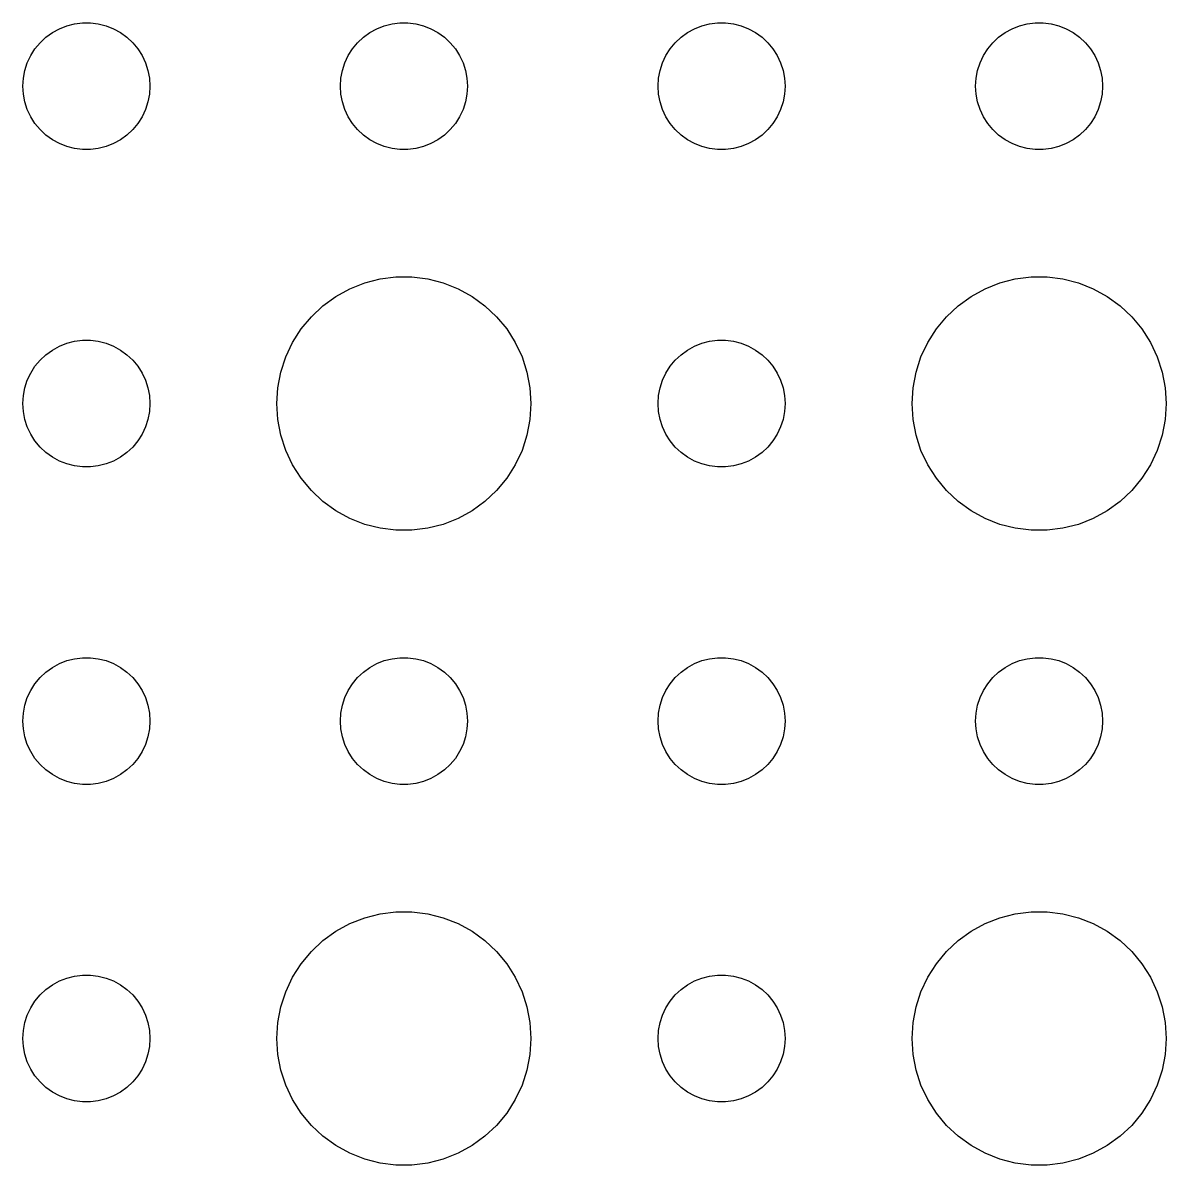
# Model space of a CAD drawing. Header units: metres. Extents: x -112 to 112, y -104 to 104.
# Drawn here: x -84 to -57, y 19.51 to 46.5 of the extents above; entities that cross this region are included whole.
import ezdxf

# ---------------------------------------------------------------- set-up
doc = ezdxf.new("R2010")
doc.units = ezdxf.units.M

msp = doc.modelspace()

# ---------------------------------------------------------------- linework, layer by layer
for p, q in [((-82.9635, 46.4266), (-82.7811, 46.4734)), ((-82.7811, 46.4734), (-82.5942, 46.497)), ((-82.5942, 46.497), (-82.4058, 46.497)), ((-82.4058, 46.497), (-82.2189, 46.4734)), ((-82.2189, 46.4734), (-82.0365, 46.4266)), ((-75.4635, 46.4266), (-75.2811, 46.4734)), ((-75.2811, 46.4734), (-75.0942, 46.497)), ((-75.0942, 46.497), (-74.9058, 46.497)), ((-74.9058, 46.497), (-74.7189, 46.4734)), ((-74.7189, 46.4734), (-74.5365, 46.4266)), ((-67.9635, 46.4266), (-67.7811, 46.4734)), ((-67.7811, 46.4734), (-67.5942, 46.497)), ((-67.5942, 46.497), (-67.4058, 46.497)), ((-67.4058, 46.497), (-67.2189, 46.4734)), ((-67.2189, 46.4734), (-67.0365, 46.4266)), ((-60.4635, 46.4266), (-60.2811, 46.4734)), ((-60.2811, 46.4734), (-60.0942, 46.497)), ((-60.0942, 46.497), (-59.9058, 46.497)), ((-59.9058, 46.497), (-59.7189, 46.4734)), ((-59.7189, 46.4734), (-59.5365, 46.4266)), ((-83.4561, 46.1558), (-83.3037, 46.2665)), ((-83.3037, 46.2665), (-83.1387, 46.3572)), ((-83.1387, 46.3572), (-82.9635, 46.4266)), ((-82.0365, 46.4266), (-81.8613, 46.3572)), ((-81.8613, 46.3572), (-81.6963, 46.2665)), ((-81.6963, 46.2665), (-81.5439, 46.1558)), ((-75.9561, 46.1558), (-75.8037, 46.2665)), ((-75.8037, 46.2665), (-75.6387, 46.3572)), ((-75.6387, 46.3572), (-75.4635, 46.4266)), ((-74.5365, 46.4266), (-74.3613, 46.3572)), ((-74.3613, 46.3572), (-74.1963, 46.2665)), ((-74.1963, 46.2665), (-74.0439, 46.1558)), ((-68.4561, 46.1558), (-68.3037, 46.2665)), ((-68.3037, 46.2665), (-68.1387, 46.3572)), ((-68.1387, 46.3572), (-67.9635, 46.4266)), ((-67.0365, 46.4266), (-66.8613, 46.3572)), ((-66.8613, 46.3572), (-66.6963, 46.2665)), ((-66.6963, 46.2665), (-66.5439, 46.1558)), ((-60.9561, 46.1558), (-60.8037, 46.2665)), ((-60.8037, 46.2665), (-60.6387, 46.3572)), ((-60.6387, 46.3572), (-60.4635, 46.4266)), ((-59.5365, 46.4266), (-59.3613, 46.3572)), ((-59.3613, 46.3572), (-59.1963, 46.2665)), ((-59.1963, 46.2665), (-59.0439, 46.1558)), ((-83.7135, 45.8817), (-83.5934, 46.0268)), ((-83.5934, 46.0268), (-83.4561, 46.1558)), ((-81.5439, 46.1558), (-81.4065, 46.0268)), ((-81.4065, 46.0268), (-81.2865, 45.8817)), ((-76.2135, 45.8817), (-76.0934, 46.0268)), ((-76.0934, 46.0268), (-75.9561, 46.1558)), ((-74.0439, 46.1558), (-73.9065, 46.0268)), ((-73.9065, 46.0268), (-73.7865, 45.8817)), ((-68.7135, 45.8817), (-68.5934, 46.0268)), ((-68.5934, 46.0268), (-68.4561, 46.1558)), ((-66.5439, 46.1558), (-66.4065, 46.0268)), ((-66.4065, 46.0268), (-66.2865, 45.8817)), ((-61.2135, 45.8817), (-61.0934, 46.0268)), ((-61.0934, 46.0268), (-60.9561, 46.1558)), ((-59.0439, 46.1558), (-58.9065, 46.0268)), ((-58.9065, 46.0268), (-58.7865, 45.8817)), ((-83.8947, 45.5522), (-83.8145, 45.7226)), ((-83.8145, 45.7226), (-83.7135, 45.8817)), ((-81.2865, 45.8817), (-81.1855, 45.7226)), ((-81.1855, 45.7226), (-81.1053, 45.5522)), ((-76.3947, 45.5522), (-76.3145, 45.7226)), ((-76.3145, 45.7226), (-76.2135, 45.8817)), ((-73.7865, 45.8817), (-73.6855, 45.7226)), ((-73.6855, 45.7226), (-73.6053, 45.5522)), ((-68.8947, 45.5522), (-68.8145, 45.7226)), ((-68.8145, 45.7226), (-68.7135, 45.8817)), ((-66.2865, 45.8817), (-66.1855, 45.7226)), ((-66.1855, 45.7226), (-66.1053, 45.5522)), ((-61.3947, 45.5522), (-61.3145, 45.7226)), ((-61.3145, 45.7226), (-61.2135, 45.8817)), ((-58.7865, 45.8817), (-58.6855, 45.7226)), ((-58.6855, 45.7226), (-58.6053, 45.5522)), ((-83.9882, 45.188), (-83.9529, 45.373)), ((-83.9529, 45.373), (-83.8947, 45.5522)), ((-81.1053, 45.5522), (-81.0471, 45.373)), ((-81.0471, 45.373), (-81.0118, 45.188)), ((-76.4882, 45.188), (-76.4529, 45.373)), ((-76.4529, 45.373), (-76.3947, 45.5522)), ((-73.6053, 45.5522), (-73.5471, 45.373)), ((-73.5471, 45.373), (-73.5118, 45.188)), ((-68.9882, 45.188), (-68.9529, 45.373)), ((-68.9529, 45.373), (-68.8947, 45.5522)), ((-66.1053, 45.5522), (-66.0471, 45.373)), ((-66.0471, 45.373), (-66.0118, 45.188)), ((-61.4882, 45.188), (-61.4529, 45.373)), ((-61.4529, 45.373), (-61.3947, 45.5522)), ((-58.6053, 45.5522), (-58.5471, 45.373)), ((-58.5471, 45.373), (-58.5118, 45.188)), ((-84, 45), (-83.9882, 45.188)), ((-81.0118, 45.188), (-81, 45)), ((-76.5, 45), (-76.4882, 45.188)), ((-73.5118, 45.188), (-73.5, 45)), ((-69, 45), (-68.9882, 45.188)), ((-66.0118, 45.188), (-66, 45)), ((-61.5, 45), (-61.4882, 45.188)), ((-58.5118, 45.188), (-58.5, 45)), ((-83.9882, 44.812), (-84, 45)), ((-81, 45), (-81.0118, 44.812)), ((-76.4882, 44.812), (-76.5, 45)), ((-73.5, 45), (-73.5118, 44.812)), ((-68.9882, 44.812), (-69, 45)), ((-66, 45), (-66.0118, 44.812)), ((-61.4882, 44.812), (-61.5, 45)), ((-58.5, 45), (-58.5118, 44.812)), ((-83.9529, 44.627), (-83.9882, 44.812)), ((-83.8947, 44.4478), (-83.9529, 44.627)), ((-81.0471, 44.627), (-81.1053, 44.4478)), ((-81.0118, 44.812), (-81.0471, 44.627)), ((-76.4529, 44.627), (-76.4882, 44.812)), ((-76.3947, 44.4478), (-76.4529, 44.627)), ((-73.5471, 44.627), (-73.6053, 44.4478)), ((-73.5118, 44.812), (-73.5471, 44.627)), ((-68.9529, 44.627), (-68.9882, 44.812)), ((-68.8947, 44.4478), (-68.9529, 44.627)), ((-66.0471, 44.627), (-66.1053, 44.4478)), ((-66.0118, 44.812), (-66.0471, 44.627)), ((-61.4529, 44.627), (-61.4882, 44.812)), ((-61.3947, 44.4478), (-61.4529, 44.627)), ((-58.5471, 44.627), (-58.6053, 44.4478)), ((-58.5118, 44.812), (-58.5471, 44.627)), ((-83.8145, 44.2774), (-83.8947, 44.4478)), ((-81.1053, 44.4478), (-81.1855, 44.2774)), ((-76.3145, 44.2774), (-76.3947, 44.4478)), ((-73.6053, 44.4478), (-73.6855, 44.2774)), ((-68.8145, 44.2774), (-68.8947, 44.4478)), ((-66.1053, 44.4478), (-66.1855, 44.2774)), ((-61.3145, 44.2774), (-61.3947, 44.4478)), ((-58.6053, 44.4478), (-58.6855, 44.2774)), ((-83.7135, 44.1183), (-83.8145, 44.2774)), ((-83.5934, 43.9732), (-83.7135, 44.1183)), ((-81.2865, 44.1183), (-81.4065, 43.9732)), ((-81.1855, 44.2774), (-81.2865, 44.1183)), ((-76.2135, 44.1183), (-76.3145, 44.2774)), ((-76.0934, 43.9732), (-76.2135, 44.1183)), ((-73.7865, 44.1183), (-73.9065, 43.9732)), ((-73.6855, 44.2774), (-73.7865, 44.1183)), ((-68.7135, 44.1183), (-68.8145, 44.2774)), ((-68.5934, 43.9732), (-68.7135, 44.1183)), ((-66.2865, 44.1183), (-66.4065, 43.9732)), ((-66.1855, 44.2774), (-66.2865, 44.1183)), ((-61.2135, 44.1183), (-61.3145, 44.2774)), ((-61.0934, 43.9732), (-61.2135, 44.1183)), ((-58.7865, 44.1183), (-58.9065, 43.9732)), ((-58.6855, 44.2774), (-58.7865, 44.1183)), ((-83.4561, 43.8442), (-83.5934, 43.9732)), ((-83.3037, 43.7335), (-83.4561, 43.8442)), ((-81.5439, 43.8442), (-81.6963, 43.7335)), ((-81.4065, 43.9732), (-81.5439, 43.8442)), ((-75.9561, 43.8442), (-76.0934, 43.9732)), ((-75.8037, 43.7335), (-75.9561, 43.8442)), ((-74.0439, 43.8442), (-74.1963, 43.7335)), ((-73.9065, 43.9732), (-74.0439, 43.8442)), ((-68.4561, 43.8442), (-68.5934, 43.9732)), ((-68.3037, 43.7335), (-68.4561, 43.8442)), ((-66.5439, 43.8442), (-66.6963, 43.7335)), ((-66.4065, 43.9732), (-66.5439, 43.8442)), ((-60.9561, 43.8442), (-61.0934, 43.9732)), ((-60.8037, 43.7335), (-60.9561, 43.8442)), ((-59.0439, 43.8442), (-59.1963, 43.7335)), ((-58.9065, 43.9732), (-59.0439, 43.8442)), ((-83.1387, 43.6428), (-83.3037, 43.7335)), ((-82.9635, 43.5734), (-83.1387, 43.6428)), ((-82.7811, 43.5266), (-82.9635, 43.5734)), ((-82.5942, 43.503), (-82.7811, 43.5266)), ((-82.4058, 43.503), (-82.5942, 43.503)), ((-82.2189, 43.5266), (-82.4058, 43.503)), ((-82.0365, 43.5734), (-82.2189, 43.5266)), ((-81.8613, 43.6428), (-82.0365, 43.5734)), ((-81.6963, 43.7335), (-81.8613, 43.6428)), ((-75.6387, 43.6428), (-75.8037, 43.7335)), ((-75.4635, 43.5734), (-75.6387, 43.6428)), ((-75.2811, 43.5266), (-75.4635, 43.5734)), ((-75.0942, 43.503), (-75.2811, 43.5266)), ((-74.9058, 43.503), (-75.0942, 43.503)), ((-74.7189, 43.5266), (-74.9058, 43.503)), ((-74.5365, 43.5734), (-74.7189, 43.5266)), ((-74.3613, 43.6428), (-74.5365, 43.5734)), ((-74.1963, 43.7335), (-74.3613, 43.6428)), ((-68.1387, 43.6428), (-68.3037, 43.7335)), ((-67.9635, 43.5734), (-68.1387, 43.6428)), ((-67.7811, 43.5266), (-67.9635, 43.5734)), ((-67.5942, 43.503), (-67.7811, 43.5266)), ((-67.4058, 43.503), (-67.5942, 43.503)), ((-67.2189, 43.5266), (-67.4058, 43.503)), ((-67.0365, 43.5734), (-67.2189, 43.5266)), ((-66.8613, 43.6428), (-67.0365, 43.5734)), ((-66.6963, 43.7335), (-66.8613, 43.6428)), ((-60.6387, 43.6428), (-60.8037, 43.7335)), ((-60.4635, 43.5734), (-60.6387, 43.6428)), ((-60.2811, 43.5266), (-60.4635, 43.5734)), ((-60.0942, 43.503), (-60.2811, 43.5266)), ((-59.9058, 43.503), (-60.0942, 43.503)), ((-59.7189, 43.5266), (-59.9058, 43.503)), ((-59.5365, 43.5734), (-59.7189, 43.5266)), ((-59.3613, 43.6428), (-59.5365, 43.5734)), ((-59.1963, 43.7335), (-59.3613, 43.6428)), ((-76.2773, 40.2145), (-75.927, 40.3532)), ((-75.927, 40.3532), (-75.5621, 40.4469)), ((-75.5621, 40.4469), (-75.1884, 40.4941)), ((-75.1884, 40.4941), (-74.8116, 40.4941)), ((-74.8116, 40.4941), (-74.4379, 40.4469)), ((-74.4379, 40.4469), (-74.073, 40.3532)), ((-74.073, 40.3532), (-73.7227, 40.2145)), ((-61.2773, 40.2145), (-60.927, 40.3532)), ((-60.927, 40.3532), (-60.5621, 40.4469)), ((-60.5621, 40.4469), (-60.1884, 40.4941)), ((-60.1884, 40.4941), (-59.8116, 40.4941)), ((-59.8116, 40.4941), (-59.4379, 40.4469)), ((-59.4379, 40.4469), (-59.0729, 40.3532)), ((-59.0729, 40.3532), (-58.7227, 40.2145)), ((-76.9123, 39.8115), (-76.6075, 40.033)), ((-76.6075, 40.033), (-76.2773, 40.2145)), ((-73.7227, 40.2145), (-73.3925, 40.033)), ((-73.3925, 40.033), (-73.0877, 39.8115)), ((-61.9123, 39.8115), (-61.6075, 40.033)), ((-61.6075, 40.033), (-61.2773, 40.2145)), ((-58.7227, 40.2145), (-58.3925, 40.033)), ((-58.3925, 40.033), (-58.0877, 39.8115)), ((-77.1869, 39.5536), (-76.9123, 39.8115)), ((-73.0877, 39.8115), (-72.8131, 39.5536)), ((-62.1869, 39.5536), (-61.9123, 39.8115)), ((-58.0877, 39.8115), (-57.8131, 39.5536)), ((-77.427, 39.2634), (-77.1869, 39.5536)), ((-72.8131, 39.5536), (-72.573, 39.2634)), ((-62.427, 39.2634), (-62.1869, 39.5536)), ((-57.8131, 39.5536), (-57.5729, 39.2634)), ((-77.6289, 38.9453), (-77.427, 39.2634)), ((-72.573, 39.2634), (-72.3711, 38.9453)), ((-62.6289, 38.9453), (-62.427, 39.2634)), ((-57.5729, 39.2634), (-57.3711, 38.9453)), ((-83.1387, 38.8572), (-82.9635, 38.9266)), ((-82.9635, 38.9266), (-82.7811, 38.9734)), ((-82.7811, 38.9734), (-82.5942, 38.997)), ((-82.5942, 38.997), (-82.4058, 38.997)), ((-82.4058, 38.997), (-82.2189, 38.9734)), ((-82.2189, 38.9734), (-82.0365, 38.9266)), ((-82.0365, 38.9266), (-81.8613, 38.8572)), ((-77.7893, 38.6044), (-77.6289, 38.9453)), ((-72.3711, 38.9453), (-72.2107, 38.6044)), ((-68.1387, 38.8572), (-67.9635, 38.9266)), ((-67.9635, 38.9266), (-67.7811, 38.9734)), ((-67.7811, 38.9734), (-67.5942, 38.997)), ((-67.5942, 38.997), (-67.4058, 38.997)), ((-67.4058, 38.997), (-67.2189, 38.9734)), ((-67.2189, 38.9734), (-67.0365, 38.9266)), ((-67.0365, 38.9266), (-66.8613, 38.8572)), ((-62.7893, 38.6044), (-62.6289, 38.9453)), ((-57.3711, 38.9453), (-57.2107, 38.6044)), ((-83.5934, 38.5268), (-83.4561, 38.6558)), ((-83.4561, 38.6558), (-83.3037, 38.7665)), ((-83.3037, 38.7665), (-83.1387, 38.8572)), ((-81.8613, 38.8572), (-81.6963, 38.7665)), ((-81.6963, 38.7665), (-81.5439, 38.6558)), ((-81.5439, 38.6558), (-81.4065, 38.5268)), ((-68.5934, 38.5268), (-68.4561, 38.6558)), ((-68.4561, 38.6558), (-68.3037, 38.7665)), ((-68.3037, 38.7665), (-68.1387, 38.8572)), ((-66.8613, 38.8572), (-66.6963, 38.7665)), ((-66.6963, 38.7665), (-66.5439, 38.6558)), ((-66.5439, 38.6558), (-66.4065, 38.5268)), ((-83.8145, 38.2226), (-83.7135, 38.3817)), ((-83.7135, 38.3817), (-83.5934, 38.5268)), ((-81.4065, 38.5268), (-81.2865, 38.3817)), ((-81.2865, 38.3817), (-81.1855, 38.2226)), ((-77.9057, 38.2461), (-77.7893, 38.6044)), ((-72.2107, 38.6044), (-72.0943, 38.2461)), ((-68.8145, 38.2226), (-68.7135, 38.3817)), ((-68.7135, 38.3817), (-68.5934, 38.5268)), ((-66.4065, 38.5268), (-66.2865, 38.3817)), ((-66.2865, 38.3817), (-66.1855, 38.2226)), ((-62.9057, 38.2461), (-62.7893, 38.6044)), ((-57.2107, 38.6044), (-57.0942, 38.2461)), ((-83.8947, 38.0522), (-83.8145, 38.2226)), ((-81.1855, 38.2226), (-81.1053, 38.0522)), ((-77.9763, 37.876), (-77.9057, 38.2461)), ((-72.0943, 38.2461), (-72.0237, 37.876)), ((-68.8947, 38.0522), (-68.8145, 38.2226)), ((-66.1855, 38.2226), (-66.1053, 38.0522)), ((-62.9763, 37.876), (-62.9057, 38.2461)), ((-57.0942, 38.2461), (-57.0237, 37.876)), ((-83.9882, 37.688), (-83.9529, 37.873)), ((-83.9529, 37.873), (-83.8947, 38.0522)), ((-81.1053, 38.0522), (-81.0471, 37.873)), ((-81.0471, 37.873), (-81.0118, 37.688)), ((-78, 37.5), (-77.9763, 37.876)), ((-72.0237, 37.876), (-72, 37.5)), ((-68.9882, 37.688), (-68.9529, 37.873)), ((-68.9529, 37.873), (-68.8947, 38.0522)), ((-66.1053, 38.0522), (-66.0471, 37.873)), ((-66.0471, 37.873), (-66.0118, 37.688)), ((-63, 37.5), (-62.9763, 37.876)), ((-57.0237, 37.876), (-57, 37.5)), ((-84, 37.5), (-83.9882, 37.688)), ((-81.0118, 37.688), (-81, 37.5)), ((-69, 37.5), (-68.9882, 37.688)), ((-66.0118, 37.688), (-66, 37.5)), ((-83.9882, 37.312), (-84, 37.5)), ((-83.9529, 37.127), (-83.9882, 37.312)), ((-81.0118, 37.312), (-81.0471, 37.127)), ((-81, 37.5), (-81.0118, 37.312)), ((-77.9763, 37.124), (-78, 37.5)), ((-72, 37.5), (-72.0237, 37.124)), ((-68.9882, 37.312), (-69, 37.5)), ((-68.9529, 37.127), (-68.9882, 37.312)), ((-66.0118, 37.312), (-66.0471, 37.127)), ((-66, 37.5), (-66.0118, 37.312)), ((-62.9763, 37.124), (-63, 37.5)), ((-57, 37.5), (-57.0237, 37.124)), ((-83.8947, 36.9478), (-83.9529, 37.127)), ((-81.0471, 37.127), (-81.1053, 36.9478)), ((-77.9057, 36.7539), (-77.9763, 37.124)), ((-72.0237, 37.124), (-72.0943, 36.7539)), ((-68.8947, 36.9478), (-68.9529, 37.127)), ((-66.0471, 37.127), (-66.1053, 36.9478)), ((-62.9057, 36.7539), (-62.9763, 37.124)), ((-57.0237, 37.124), (-57.0942, 36.7539)), ((-83.8145, 36.7774), (-83.8947, 36.9478)), ((-83.7135, 36.6183), (-83.8145, 36.7774)), ((-81.1855, 36.7774), (-81.2865, 36.6183)), ((-81.1053, 36.9478), (-81.1855, 36.7774)), ((-77.7893, 36.3956), (-77.9057, 36.7539)), ((-72.0943, 36.7539), (-72.2107, 36.3956)), ((-68.8145, 36.7774), (-68.8947, 36.9478)), ((-68.7135, 36.6183), (-68.8145, 36.7774)), ((-66.1855, 36.7774), (-66.2865, 36.6183)), ((-66.1053, 36.9478), (-66.1855, 36.7774)), ((-62.7893, 36.3956), (-62.9057, 36.7539)), ((-57.0942, 36.7539), (-57.2107, 36.3956)), ((-83.5934, 36.4732), (-83.7135, 36.6183)), ((-83.4561, 36.3442), (-83.5934, 36.4732)), ((-81.4065, 36.4732), (-81.5439, 36.3442)), ((-81.2865, 36.6183), (-81.4065, 36.4732)), ((-68.5934, 36.4732), (-68.7135, 36.6183)), ((-68.4561, 36.3442), (-68.5934, 36.4732)), ((-66.4065, 36.4732), (-66.5439, 36.3442)), ((-66.2865, 36.6183), (-66.4065, 36.4732)), ((-83.3037, 36.2335), (-83.4561, 36.3442)), ((-83.1387, 36.1428), (-83.3037, 36.2335)), ((-81.6963, 36.2335), (-81.8613, 36.1428)), ((-81.5439, 36.3442), (-81.6963, 36.2335)), ((-77.6289, 36.0547), (-77.7893, 36.3956)), ((-72.2107, 36.3956), (-72.3711, 36.0547)), ((-68.3037, 36.2335), (-68.4561, 36.3442)), ((-68.1387, 36.1428), (-68.3037, 36.2335)), ((-66.6963, 36.2335), (-66.8613, 36.1428)), ((-66.5439, 36.3442), (-66.6963, 36.2335)), ((-62.6289, 36.0547), (-62.7893, 36.3956)), ((-57.2107, 36.3956), (-57.3711, 36.0547)), ((-82.9635, 36.0734), (-83.1387, 36.1428)), ((-82.7811, 36.0266), (-82.9635, 36.0734)), ((-82.5942, 36.003), (-82.7811, 36.0266)), ((-82.4058, 36.003), (-82.5942, 36.003)), ((-82.2189, 36.0266), (-82.4058, 36.003)), ((-82.0365, 36.0734), (-82.2189, 36.0266)), ((-81.8613, 36.1428), (-82.0365, 36.0734)), ((-77.427, 35.7366), (-77.6289, 36.0547)), ((-72.3711, 36.0547), (-72.573, 35.7366)), ((-67.9635, 36.0734), (-68.1387, 36.1428)), ((-67.7811, 36.0266), (-67.9635, 36.0734)), ((-67.5942, 36.003), (-67.7811, 36.0266)), ((-67.4058, 36.003), (-67.5942, 36.003)), ((-67.2189, 36.0266), (-67.4058, 36.003)), ((-67.0365, 36.0734), (-67.2189, 36.0266)), ((-66.8613, 36.1428), (-67.0365, 36.0734)), ((-62.427, 35.7366), (-62.6289, 36.0547)), ((-57.3711, 36.0547), (-57.5729, 35.7366)), ((-77.1869, 35.4464), (-77.427, 35.7366)), ((-72.573, 35.7366), (-72.8131, 35.4464)), ((-62.1869, 35.4464), (-62.427, 35.7366)), ((-57.5729, 35.7366), (-57.8131, 35.4464)), ((-76.9123, 35.1885), (-77.1869, 35.4464)), ((-72.8131, 35.4464), (-73.0877, 35.1885)), ((-61.9123, 35.1885), (-62.1869, 35.4464)), ((-57.8131, 35.4464), (-58.0877, 35.1885)), ((-76.6075, 34.967), (-76.9123, 35.1885)), ((-73.0877, 35.1885), (-73.3925, 34.967)), ((-61.6075, 34.967), (-61.9123, 35.1885)), ((-58.0877, 35.1885), (-58.3925, 34.967)), ((-76.2773, 34.7855), (-76.6075, 34.967)), ((-73.3925, 34.967), (-73.7227, 34.7855)), ((-61.2773, 34.7855), (-61.6075, 34.967)), ((-58.3925, 34.967), (-58.7227, 34.7855)), ((-75.927, 34.6468), (-76.2773, 34.7855)), ((-75.5621, 34.5531), (-75.927, 34.6468)), ((-74.073, 34.6468), (-74.4379, 34.5531)), ((-73.7227, 34.7855), (-74.073, 34.6468)), ((-60.927, 34.6468), (-61.2773, 34.7855)), ((-60.5621, 34.5531), (-60.927, 34.6468)), ((-59.0729, 34.6468), (-59.4379, 34.5531)), ((-58.7227, 34.7855), (-59.0729, 34.6468)), ((-75.1884, 34.5059), (-75.5621, 34.5531)), ((-74.8116, 34.5059), (-75.1884, 34.5059)), ((-74.4379, 34.5531), (-74.8116, 34.5059)), ((-60.1884, 34.5059), (-60.5621, 34.5531)), ((-59.8116, 34.5059), (-60.1884, 34.5059)), ((-59.4379, 34.5531), (-59.8116, 34.5059)), ((-83.3037, 31.2665), (-83.1387, 31.3572)), ((-83.1387, 31.3572), (-82.9635, 31.4266)), ((-82.9635, 31.4266), (-82.7811, 31.4734)), ((-82.7811, 31.4734), (-82.5942, 31.497)), ((-82.5942, 31.497), (-82.4058, 31.497)), ((-82.4058, 31.497), (-82.2189, 31.4734)), ((-82.2189, 31.4734), (-82.0365, 31.4266)), ((-82.0365, 31.4266), (-81.8613, 31.3572)), ((-81.8613, 31.3572), (-81.6963, 31.2665)), ((-75.8037, 31.2665), (-75.6387, 31.3572)), ((-75.6387, 31.3572), (-75.4635, 31.4266)), ((-75.4635, 31.4266), (-75.2811, 31.4734)), ((-75.2811, 31.4734), (-75.0942, 31.497)), ((-75.0942, 31.497), (-74.9058, 31.497)), ((-74.9058, 31.497), (-74.7189, 31.4734)), ((-74.7189, 31.4734), (-74.5365, 31.4266)), ((-74.5365, 31.4266), (-74.3613, 31.3572)), ((-74.3613, 31.3572), (-74.1963, 31.2665)), ((-68.3037, 31.2665), (-68.1387, 31.3572)), ((-68.1387, 31.3572), (-67.9635, 31.4266)), ((-67.9635, 31.4266), (-67.7811, 31.4734)), ((-67.7811, 31.4734), (-67.5942, 31.497)), ((-67.5942, 31.497), (-67.4058, 31.497)), ((-67.4058, 31.497), (-67.2189, 31.4734)), ((-67.2189, 31.4734), (-67.0365, 31.4266)), ((-67.0365, 31.4266), (-66.8613, 31.3572)), ((-66.8613, 31.3572), (-66.6963, 31.2665)), ((-60.8037, 31.2665), (-60.6387, 31.3572)), ((-60.6387, 31.3572), (-60.4635, 31.4266)), ((-60.4635, 31.4266), (-60.2811, 31.4734)), ((-60.2811, 31.4734), (-60.0942, 31.497)), ((-60.0942, 31.497), (-59.9058, 31.497)), ((-59.9058, 31.497), (-59.7189, 31.4734)), ((-59.7189, 31.4734), (-59.5365, 31.4266)), ((-59.5365, 31.4266), (-59.3613, 31.3572)), ((-59.3613, 31.3572), (-59.1963, 31.2665)), ((-83.5934, 31.0268), (-83.4561, 31.1558)), ((-83.4561, 31.1558), (-83.3037, 31.2665)), ((-81.6963, 31.2665), (-81.5439, 31.1558)), ((-81.5439, 31.1558), (-81.4065, 31.0268)), ((-76.0934, 31.0268), (-75.9561, 31.1558)), ((-75.9561, 31.1558), (-75.8037, 31.2665)), ((-74.1963, 31.2665), (-74.0439, 31.1558)), ((-74.0439, 31.1558), (-73.9065, 31.0268)), ((-68.5934, 31.0268), (-68.4561, 31.1558)), ((-68.4561, 31.1558), (-68.3037, 31.2665)), ((-66.6963, 31.2665), (-66.5439, 31.1558)), ((-66.5439, 31.1558), (-66.4065, 31.0268)), ((-61.0934, 31.0268), (-60.9561, 31.1558)), ((-60.9561, 31.1558), (-60.8037, 31.2665)), ((-59.1963, 31.2665), (-59.0439, 31.1558)), ((-59.0439, 31.1558), (-58.9065, 31.0268)), ((-83.8145, 30.7226), (-83.7135, 30.8817)), ((-83.7135, 30.8817), (-83.5934, 31.0268)), ((-81.4065, 31.0268), (-81.2865, 30.8817)), ((-81.2865, 30.8817), (-81.1855, 30.7226)), ((-76.3145, 30.7226), (-76.2135, 30.8817)), ((-76.2135, 30.8817), (-76.0934, 31.0268)), ((-73.9065, 31.0268), (-73.7865, 30.8817)), ((-73.7865, 30.8817), (-73.6855, 30.7226)), ((-68.8145, 30.7226), (-68.7135, 30.8817)), ((-68.7135, 30.8817), (-68.5934, 31.0268)), ((-66.4065, 31.0268), (-66.2865, 30.8817)), ((-66.2865, 30.8817), (-66.1855, 30.7226)), ((-61.3145, 30.7226), (-61.2135, 30.8817)), ((-61.2135, 30.8817), (-61.0934, 31.0268)), ((-58.9065, 31.0268), (-58.7865, 30.8817)), ((-58.7865, 30.8817), (-58.6855, 30.7226)), ((-83.9529, 30.373), (-83.8947, 30.5522)), ((-83.8947, 30.5522), (-83.8145, 30.7226)), ((-81.1855, 30.7226), (-81.1053, 30.5522)), ((-81.1053, 30.5522), (-81.0471, 30.373)), ((-76.4529, 30.373), (-76.3947, 30.5522)), ((-76.3947, 30.5522), (-76.3145, 30.7226)), ((-73.6855, 30.7226), (-73.6053, 30.5522)), ((-73.6053, 30.5522), (-73.5471, 30.373)), ((-68.9529, 30.373), (-68.8947, 30.5522)), ((-68.8947, 30.5522), (-68.8145, 30.7226)), ((-66.1855, 30.7226), (-66.1053, 30.5522)), ((-66.1053, 30.5522), (-66.0471, 30.373)), ((-61.4529, 30.373), (-61.3947, 30.5522)), ((-61.3947, 30.5522), (-61.3145, 30.7226)), ((-58.6855, 30.7226), (-58.6053, 30.5522)), ((-58.6053, 30.5522), (-58.5471, 30.373)), ((-83.9882, 30.188), (-83.9529, 30.373)), ((-81.0471, 30.373), (-81.0118, 30.188)), ((-76.4882, 30.188), (-76.4529, 30.373)), ((-73.5471, 30.373), (-73.5118, 30.188)), ((-68.9882, 30.188), (-68.9529, 30.373)), ((-66.0471, 30.373), (-66.0118, 30.188)), ((-61.4882, 30.188), (-61.4529, 30.373)), ((-58.5471, 30.373), (-58.5118, 30.188)), ((-84, 30), (-83.9882, 30.188)), ((-83.9882, 29.812), (-84, 30)), ((-81.0118, 30.188), (-81, 30)), ((-81, 30), (-81.0118, 29.812)), ((-76.5, 30), (-76.4882, 30.188)), ((-76.4882, 29.812), (-76.5, 30)), ((-73.5118, 30.188), (-73.5, 30)), ((-73.5, 30), (-73.5118, 29.812)), ((-69, 30), (-68.9882, 30.188)), ((-68.9882, 29.812), (-69, 30)), ((-66.0118, 30.188), (-66, 30)), ((-66, 30), (-66.0118, 29.812)), ((-61.5, 30), (-61.4882, 30.188)), ((-61.4882, 29.812), (-61.5, 30)), ((-58.5118, 30.188), (-58.5, 30)), ((-58.5, 30), (-58.5118, 29.812)), ((-83.9529, 29.627), (-83.9882, 29.812)), ((-81.0118, 29.812), (-81.0471, 29.627)), ((-76.4529, 29.627), (-76.4882, 29.812)), ((-73.5118, 29.812), (-73.5471, 29.627)), ((-68.9529, 29.627), (-68.9882, 29.812)), ((-66.0118, 29.812), (-66.0471, 29.627)), ((-61.4529, 29.627), (-61.4882, 29.812)), ((-58.5118, 29.812), (-58.5471, 29.627)), ((-83.8947, 29.4478), (-83.9529, 29.627)), ((-83.8145, 29.2774), (-83.8947, 29.4478)), ((-81.1053, 29.4478), (-81.1855, 29.2774)), ((-81.0471, 29.627), (-81.1053, 29.4478)), ((-76.3947, 29.4478), (-76.4529, 29.627)), ((-76.3145, 29.2774), (-76.3947, 29.4478)), ((-73.6053, 29.4478), (-73.6855, 29.2774)), ((-73.5471, 29.627), (-73.6053, 29.4478)), ((-68.8947, 29.4478), (-68.9529, 29.627)), ((-68.8145, 29.2774), (-68.8947, 29.4478)), ((-66.1053, 29.4478), (-66.1855, 29.2774)), ((-66.0471, 29.627), (-66.1053, 29.4478)), ((-61.3947, 29.4478), (-61.4529, 29.627)), ((-61.3145, 29.2774), (-61.3947, 29.4478)), ((-58.6053, 29.4478), (-58.6855, 29.2774)), ((-58.5471, 29.627), (-58.6053, 29.4478)), ((-83.7135, 29.1183), (-83.8145, 29.2774)), ((-81.1855, 29.2774), (-81.2865, 29.1183)), ((-76.2135, 29.1183), (-76.3145, 29.2774)), ((-73.6855, 29.2774), (-73.7865, 29.1183)), ((-68.7135, 29.1183), (-68.8145, 29.2774)), ((-66.1855, 29.2774), (-66.2865, 29.1183)), ((-61.2135, 29.1183), (-61.3145, 29.2774)), ((-58.6855, 29.2774), (-58.7865, 29.1183)), ((-83.5934, 28.9732), (-83.7135, 29.1183)), ((-83.4561, 28.8442), (-83.5934, 28.9732)), ((-81.4065, 28.9732), (-81.5439, 28.8442)), ((-81.2865, 29.1183), (-81.4065, 28.9732)), ((-76.0934, 28.9732), (-76.2135, 29.1183)), ((-75.9561, 28.8442), (-76.0934, 28.9732)), ((-73.9065, 28.9732), (-74.0439, 28.8442)), ((-73.7865, 29.1183), (-73.9065, 28.9732)), ((-68.5934, 28.9732), (-68.7135, 29.1183)), ((-68.4561, 28.8442), (-68.5934, 28.9732)), ((-66.4065, 28.9732), (-66.5439, 28.8442)), ((-66.2865, 29.1183), (-66.4065, 28.9732)), ((-61.0934, 28.9732), (-61.2135, 29.1183)), ((-60.9561, 28.8442), (-61.0934, 28.9732)), ((-58.9065, 28.9732), (-59.0439, 28.8442)), ((-58.7865, 29.1183), (-58.9065, 28.9732)), ((-83.3037, 28.7335), (-83.4561, 28.8442)), ((-83.1387, 28.6427), (-83.3037, 28.7335)), ((-82.9635, 28.5734), (-83.1387, 28.6427)), ((-81.8613, 28.6427), (-82.0365, 28.5734)), ((-81.6963, 28.7335), (-81.8613, 28.6427)), ((-81.5439, 28.8442), (-81.6963, 28.7335)), ((-75.8037, 28.7335), (-75.9561, 28.8442)), ((-75.6387, 28.6427), (-75.8037, 28.7335)), ((-75.4635, 28.5734), (-75.6387, 28.6427)), ((-74.3613, 28.6427), (-74.5365, 28.5734)), ((-74.1963, 28.7335), (-74.3613, 28.6427)), ((-74.0439, 28.8442), (-74.1963, 28.7335)), ((-68.3037, 28.7335), (-68.4561, 28.8442)), ((-68.1387, 28.6427), (-68.3037, 28.7335)), ((-67.9635, 28.5734), (-68.1387, 28.6427)), ((-66.8613, 28.6427), (-67.0365, 28.5734)), ((-66.6963, 28.7335), (-66.8613, 28.6427)), ((-66.5439, 28.8442), (-66.6963, 28.7335)), ((-60.8037, 28.7335), (-60.9561, 28.8442)), ((-60.6387, 28.6427), (-60.8037, 28.7335)), ((-60.4635, 28.5734), (-60.6387, 28.6427)), ((-59.3613, 28.6427), (-59.5365, 28.5734)), ((-59.1963, 28.7335), (-59.3613, 28.6427)), ((-59.0439, 28.8442), (-59.1963, 28.7335)), ((-82.7811, 28.5266), (-82.9635, 28.5734)), ((-82.5942, 28.503), (-82.7811, 28.5266)), ((-82.4058, 28.503), (-82.5942, 28.503)), ((-82.2189, 28.5266), (-82.4058, 28.503)), ((-82.0365, 28.5734), (-82.2189, 28.5266)), ((-75.2811, 28.5266), (-75.4635, 28.5734)), ((-75.0942, 28.503), (-75.2811, 28.5266)), ((-74.9058, 28.503), (-75.0942, 28.503)), ((-74.7189, 28.5266), (-74.9058, 28.503)), ((-74.5365, 28.5734), (-74.7189, 28.5266)), ((-67.7811, 28.5266), (-67.9635, 28.5734)), ((-67.5942, 28.503), (-67.7811, 28.5266)), ((-67.4058, 28.503), (-67.5942, 28.503)), ((-67.2189, 28.5266), (-67.4058, 28.503)), ((-67.0365, 28.5734), (-67.2189, 28.5266)), ((-60.2811, 28.5266), (-60.4635, 28.5734)), ((-60.0942, 28.503), (-60.2811, 28.5266)), ((-59.9058, 28.503), (-60.0942, 28.503)), ((-59.7189, 28.5266), (-59.9058, 28.503)), ((-59.5365, 28.5734), (-59.7189, 28.5266)), ((-75.927, 25.3532), (-75.5621, 25.4469)), ((-75.5621, 25.4469), (-75.1884, 25.4941)), ((-75.1884, 25.4941), (-74.8116, 25.4941)), ((-74.8116, 25.4941), (-74.4379, 25.4469)), ((-74.4379, 25.4469), (-74.073, 25.3532)), ((-60.927, 25.3532), (-60.5621, 25.4469)), ((-60.5621, 25.4469), (-60.1884, 25.4941)), ((-60.1884, 25.4941), (-59.8116, 25.4941)), ((-59.8116, 25.4941), (-59.4379, 25.4469)), ((-59.4379, 25.4469), (-59.0729, 25.3532)), ((-76.6075, 25.033), (-76.2773, 25.2145)), ((-76.2773, 25.2145), (-75.927, 25.3532)), ((-74.073, 25.3532), (-73.7227, 25.2145)), ((-73.7227, 25.2145), (-73.3925, 25.033)), ((-61.6075, 25.033), (-61.2773, 25.2145)), ((-61.2773, 25.2145), (-60.927, 25.3532)), ((-59.0729, 25.3532), (-58.7227, 25.2145)), ((-58.7227, 25.2145), (-58.3925, 25.033)), ((-76.9123, 24.8115), (-76.6075, 25.033)), ((-73.3925, 25.033), (-73.0877, 24.8115)), ((-61.9123, 24.8115), (-61.6075, 25.033)), ((-58.3925, 25.033), (-58.0877, 24.8115)), ((-77.1869, 24.5536), (-76.9123, 24.8115)), ((-73.0877, 24.8115), (-72.8131, 24.5536)), ((-62.1869, 24.5536), (-61.9123, 24.8115)), ((-58.0877, 24.8115), (-57.8131, 24.5536)), ((-77.427, 24.2634), (-77.1869, 24.5536)), ((-72.8131, 24.5536), (-72.573, 24.2634)), ((-62.427, 24.2634), (-62.1869, 24.5536)), ((-57.8131, 24.5536), (-57.5729, 24.2634)), ((-77.6289, 23.9453), (-77.427, 24.2634)), ((-72.573, 24.2634), (-72.3711, 23.9453)), ((-62.6289, 23.9453), (-62.427, 24.2634)), ((-57.5729, 24.2634), (-57.3711, 23.9453)), ((-83.4561, 23.6558), (-83.3037, 23.7665)), ((-83.3037, 23.7665), (-83.1387, 23.8572)), ((-83.1387, 23.8572), (-82.9635, 23.9266)), ((-82.9635, 23.9266), (-82.7811, 23.9734)), ((-82.7811, 23.9734), (-82.5942, 23.997)), ((-82.5942, 23.997), (-82.4058, 23.997)), ((-82.4058, 23.997), (-82.2189, 23.9734)), ((-82.2189, 23.9734), (-82.0365, 23.9266)), ((-82.0365, 23.9266), (-81.8613, 23.8572)), ((-81.8613, 23.8572), (-81.6963, 23.7665)), ((-81.6963, 23.7665), (-81.5439, 23.6558)), ((-77.7893, 23.6044), (-77.6289, 23.9453)), ((-72.3711, 23.9453), (-72.2107, 23.6044)), ((-68.4561, 23.6558), (-68.3037, 23.7665)), ((-68.3037, 23.7665), (-68.1387, 23.8572)), ((-68.1387, 23.8572), (-67.9635, 23.9266)), ((-67.9635, 23.9266), (-67.7811, 23.9734)), ((-67.7811, 23.9734), (-67.5942, 23.997)), ((-67.5942, 23.997), (-67.4058, 23.997)), ((-67.4058, 23.997), (-67.2189, 23.9734)), ((-67.2189, 23.9734), (-67.0365, 23.9266)), ((-67.0365, 23.9266), (-66.8613, 23.8572)), ((-66.8613, 23.8572), (-66.6963, 23.7665)), ((-66.6963, 23.7665), (-66.5439, 23.6558)), ((-62.7893, 23.6044), (-62.6289, 23.9453)), ((-57.3711, 23.9453), (-57.2107, 23.6044)), ((-83.7135, 23.3817), (-83.5934, 23.5268)), ((-83.5934, 23.5268), (-83.4561, 23.6558)), ((-81.5439, 23.6558), (-81.4065, 23.5268)), ((-81.4065, 23.5268), (-81.2865, 23.3817)), ((-77.9057, 23.2461), (-77.7893, 23.6044)), ((-72.2107, 23.6044), (-72.0943, 23.2461)), ((-68.7135, 23.3817), (-68.5934, 23.5268)), ((-68.5934, 23.5268), (-68.4561, 23.6558)), ((-66.5439, 23.6558), (-66.4065, 23.5268)), ((-66.4065, 23.5268), (-66.2865, 23.3817)), ((-62.9057, 23.2461), (-62.7893, 23.6044)), ((-57.2107, 23.6044), (-57.0942, 23.2461)), ((-83.8947, 23.0522), (-83.8145, 23.2226)), ((-83.8145, 23.2226), (-83.7135, 23.3817)), ((-81.2865, 23.3817), (-81.1855, 23.2226)), ((-81.1855, 23.2226), (-81.1053, 23.0522)), ((-77.9763, 22.876), (-77.9057, 23.2461)), ((-72.0943, 23.2461), (-72.0237, 22.876)), ((-68.8947, 23.0522), (-68.8145, 23.2226)), ((-68.8145, 23.2226), (-68.7135, 23.3817)), ((-66.2865, 23.3817), (-66.1855, 23.2226)), ((-66.1855, 23.2226), (-66.1053, 23.0522)), ((-62.9763, 22.876), (-62.9057, 23.2461)), ((-57.0942, 23.2461), (-57.0237, 22.876)), ((-83.9529, 22.873), (-83.8947, 23.0522)), ((-81.1053, 23.0522), (-81.0471, 22.873)), ((-68.9529, 22.873), (-68.8947, 23.0522)), ((-66.1053, 23.0522), (-66.0471, 22.873)), ((-84, 22.5), (-83.9882, 22.688)), ((-83.9882, 22.688), (-83.9529, 22.873)), ((-81.0471, 22.873), (-81.0118, 22.688)), ((-81.0118, 22.688), (-81, 22.5)), ((-78, 22.5), (-77.9763, 22.876)), ((-72.0237, 22.876), (-72, 22.5)), ((-69, 22.5), (-68.9882, 22.688)), ((-68.9882, 22.688), (-68.9529, 22.873)), ((-66.0471, 22.873), (-66.0118, 22.688)), ((-66.0118, 22.688), (-66, 22.5)), ((-63, 22.5), (-62.9763, 22.876)), ((-57.0237, 22.876), (-57, 22.5)), ((-83.9882, 22.312), (-84, 22.5)), ((-81, 22.5), (-81.0118, 22.312)), ((-77.9763, 22.124), (-78, 22.5)), ((-72, 22.5), (-72.0237, 22.124)), ((-68.9882, 22.312), (-69, 22.5)), ((-66, 22.5), (-66.0118, 22.312)), ((-62.9763, 22.124), (-63, 22.5)), ((-57, 22.5), (-57.0237, 22.124)), ((-83.9529, 22.127), (-83.9882, 22.312)), ((-81.0118, 22.312), (-81.0471, 22.127)), ((-68.9529, 22.127), (-68.9882, 22.312)), ((-66.0118, 22.312), (-66.0471, 22.127)), ((-83.8947, 21.9478), (-83.9529, 22.127)), ((-83.8145, 21.7774), (-83.8947, 21.9478)), ((-81.1053, 21.9478), (-81.1855, 21.7774)), ((-81.0471, 22.127), (-81.1053, 21.9478)), ((-77.9057, 21.7539), (-77.9763, 22.124)), ((-72.0237, 22.124), (-72.0943, 21.7539)), ((-68.8947, 21.9478), (-68.9529, 22.127)), ((-68.8145, 21.7774), (-68.8947, 21.9478)), ((-66.1053, 21.9478), (-66.1855, 21.7774)), ((-66.0471, 22.127), (-66.1053, 21.9478)), ((-62.9057, 21.7539), (-62.9763, 22.124)), ((-57.0237, 22.124), (-57.0942, 21.7539)), ((-83.7135, 21.6183), (-83.8145, 21.7774)), ((-83.5934, 21.4732), (-83.7135, 21.6183)), ((-81.2865, 21.6183), (-81.4065, 21.4732)), ((-81.1855, 21.7774), (-81.2865, 21.6183)), ((-77.7893, 21.3956), (-77.9057, 21.7539)), ((-72.0943, 21.7539), (-72.2107, 21.3956)), ((-68.7135, 21.6183), (-68.8145, 21.7774)), ((-68.5934, 21.4732), (-68.7135, 21.6183)), ((-66.2865, 21.6183), (-66.4065, 21.4732)), ((-66.1855, 21.7774), (-66.2865, 21.6183)), ((-62.7893, 21.3956), (-62.9057, 21.7539)), ((-57.0942, 21.7539), (-57.2107, 21.3956)), ((-83.4561, 21.3442), (-83.5934, 21.4732)), ((-83.3037, 21.2335), (-83.4561, 21.3442)), ((-81.5439, 21.3442), (-81.6963, 21.2335)), ((-81.4065, 21.4732), (-81.5439, 21.3442)), ((-77.6289, 21.0547), (-77.7893, 21.3956)), ((-72.2107, 21.3956), (-72.3711, 21.0547)), ((-68.4561, 21.3442), (-68.5934, 21.4732)), ((-68.3037, 21.2335), (-68.4561, 21.3442)), ((-66.5439, 21.3442), (-66.6963, 21.2335)), ((-66.4065, 21.4732), (-66.5439, 21.3442)), ((-62.6289, 21.0547), (-62.7893, 21.3956)), ((-57.2107, 21.3956), (-57.3711, 21.0547)), ((-83.1387, 21.1427), (-83.3037, 21.2335)), ((-82.9635, 21.0734), (-83.1387, 21.1427)), ((-82.7811, 21.0266), (-82.9635, 21.0734)), ((-82.0365, 21.0734), (-82.2189, 21.0266)), ((-81.8613, 21.1427), (-82.0365, 21.0734)), ((-81.6963, 21.2335), (-81.8613, 21.1427)), ((-68.1387, 21.1427), (-68.3037, 21.2335)), ((-67.9635, 21.0734), (-68.1387, 21.1427)), ((-67.7811, 21.0266), (-67.9635, 21.0734)), ((-67.0365, 21.0734), (-67.2189, 21.0266)), ((-66.8613, 21.1427), (-67.0365, 21.0734)), ((-66.6963, 21.2335), (-66.8613, 21.1427)), ((-82.5942, 21.003), (-82.7811, 21.0266)), ((-82.4058, 21.003), (-82.5942, 21.003)), ((-82.2189, 21.0266), (-82.4058, 21.003)), ((-77.427, 20.7366), (-77.6289, 21.0547)), ((-72.3711, 21.0547), (-72.573, 20.7366)), ((-67.5942, 21.003), (-67.7811, 21.0266)), ((-67.4058, 21.003), (-67.5942, 21.003)), ((-67.2189, 21.0266), (-67.4058, 21.003)), ((-62.427, 20.7366), (-62.6289, 21.0547)), ((-57.3711, 21.0547), (-57.5729, 20.7366)), ((-77.1869, 20.4464), (-77.427, 20.7366)), ((-72.573, 20.7366), (-72.8131, 20.4464)), ((-62.1869, 20.4464), (-62.427, 20.7366)), ((-57.5729, 20.7366), (-57.8131, 20.4464)), ((-76.9123, 20.1884), (-77.1869, 20.4464)), ((-72.8131, 20.4464), (-73.0877, 20.1884)), ((-61.9123, 20.1884), (-62.1869, 20.4464)), ((-57.8131, 20.4464), (-58.0877, 20.1884)), ((-76.6075, 19.967), (-76.9123, 20.1884)), ((-73.0877, 20.1884), (-73.3925, 19.967)), ((-61.6075, 19.967), (-61.9123, 20.1884)), ((-58.0877, 20.1884), (-58.3925, 19.967)), ((-76.2773, 19.7855), (-76.6075, 19.967)), ((-75.927, 19.6468), (-76.2773, 19.7855)), ((-73.7227, 19.7855), (-74.073, 19.6468)), ((-73.3925, 19.967), (-73.7227, 19.7855)), ((-61.2773, 19.7855), (-61.6075, 19.967)), ((-60.927, 19.6468), (-61.2773, 19.7855)), ((-58.7227, 19.7855), (-59.0729, 19.6468)), ((-58.3925, 19.967), (-58.7227, 19.7855)), ((-75.5621, 19.5531), (-75.927, 19.6468)), ((-75.1884, 19.5059), (-75.5621, 19.5531)), ((-74.8116, 19.5059), (-75.1884, 19.5059)), ((-74.4379, 19.5531), (-74.8116, 19.5059)), ((-74.073, 19.6468), (-74.4379, 19.5531)), ((-60.5621, 19.5531), (-60.927, 19.6468)), ((-60.1884, 19.5059), (-60.5621, 19.5531)), ((-59.8116, 19.5059), (-60.1884, 19.5059)), ((-59.4379, 19.5531), (-59.8116, 19.5059)), ((-59.0729, 19.6468), (-59.4379, 19.5531))]:
    msp.add_line(p, q)

doc.saveas('drawing.dxf')
